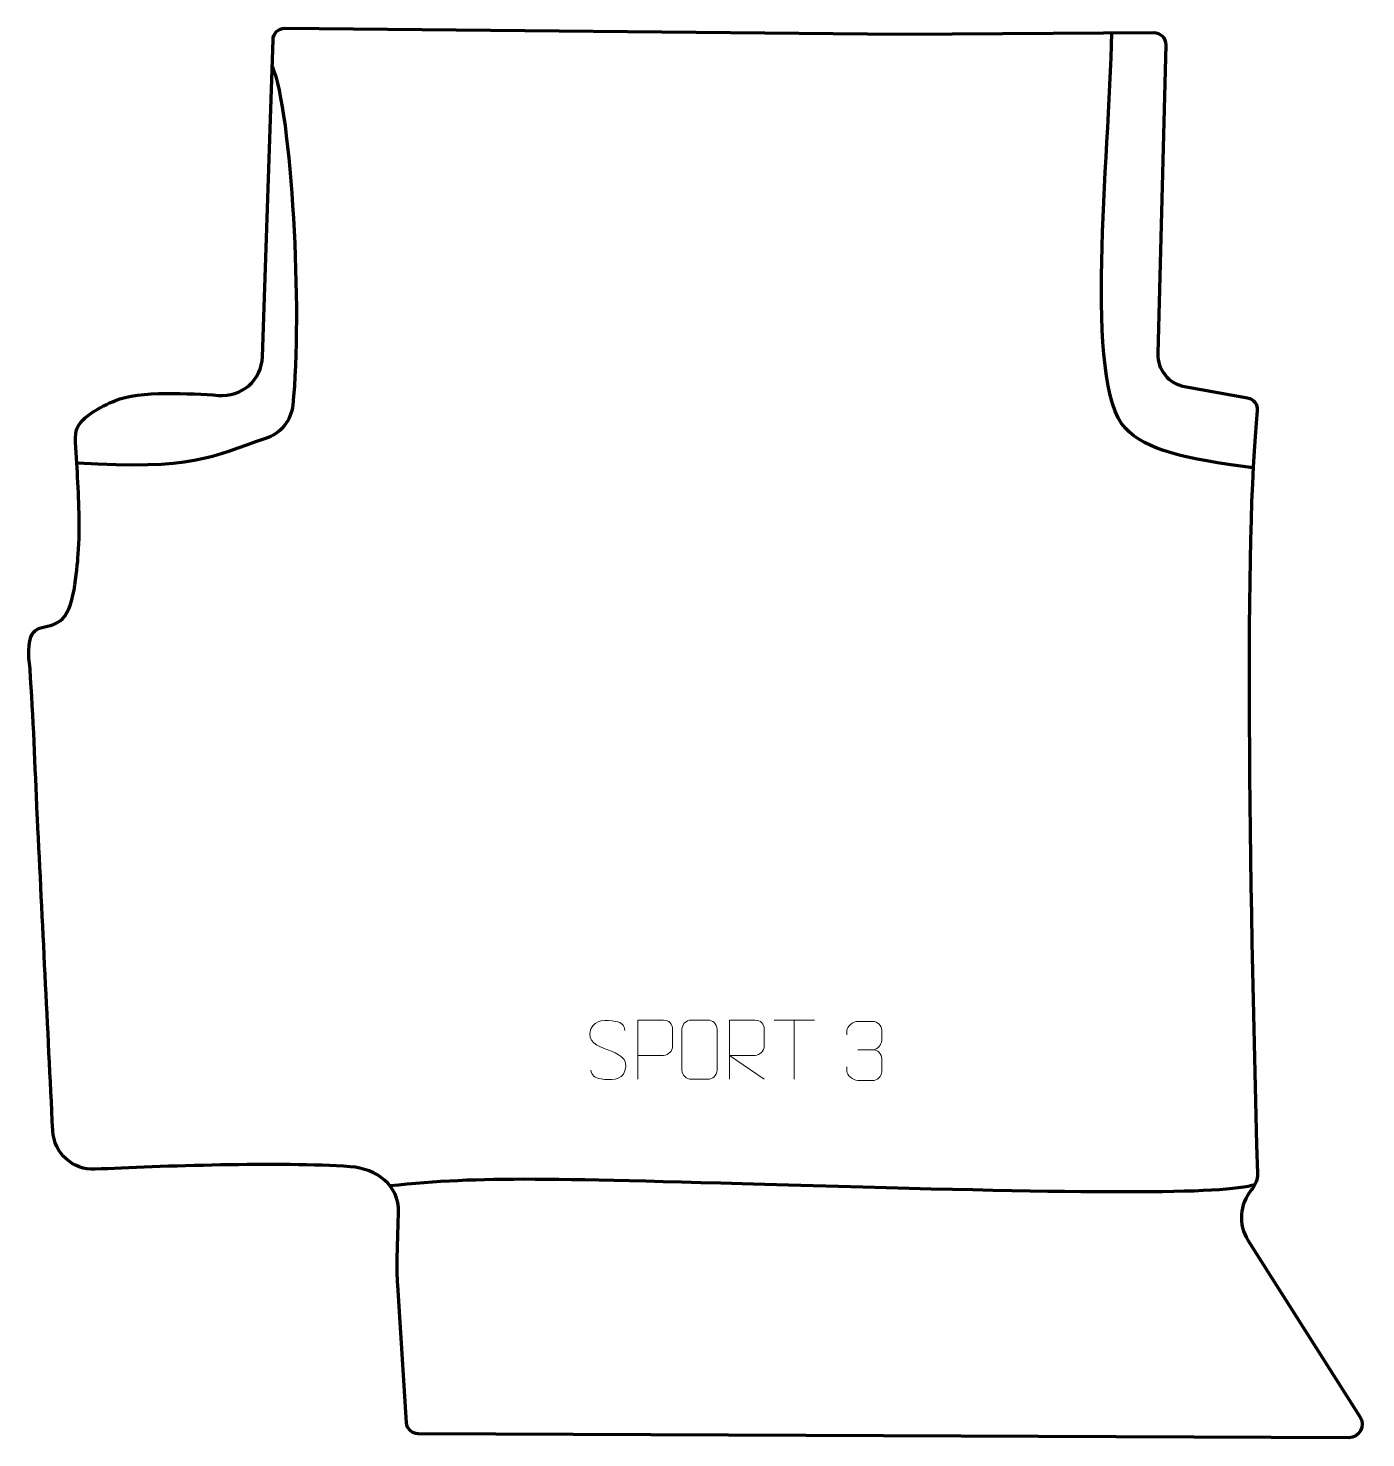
# Model space of a CAD drawing. Header units: millimetres. Extents: x -657 to -92, y 127 to 722.
import ezdxf

# ---------------------------------------------------------------- set-up
doc = ezdxf.new("R2010")
doc.units = ezdxf.units.MM
doc.header["$MEASUREMENT"] = 0
doc.layers.add('layer 1', color=7, linetype='Continuous')
doc.layers.add('layer 2', color=7, linetype='Continuous')

msp = doc.modelspace()

# ---------------------------------------------------------------- linework, layer by layer
at = {"layer": 'layer 1', "color": 230, "lineweight": 200}
msp.add_open_spline([(-138.2518, 560.5377), (-137.9776, 563.1419), (-139.7655, 565.5126), (-142.3433, 565.9744), (-142.3433, 565.9744), (-142.3433, 565.9744), (-168.9879, 570.7489), (-168.9879, 570.7489), (-168.9879, 570.7489), (-175.6557, 571.9437), (-180.4454, 577.8376), (-180.2517, 584.6088), (-180.2517, 584.6088), (-180.2517, 584.6088), (-176.8813, 714.9828), (-176.8813, 714.9828), (-176.8813, 714.9828), (-176.8083, 717.8064), (-179.0868, 720.1301), (-181.9112, 720.1125), (-181.9112, 720.1125), (-181.9112, 720.1125), (-288.2553, 719.4507), (-288.2553, 719.4507), (-288.2553, 719.4507), (-288.2553, 719.4507), (-548.7675, 721.9561), (-548.7675, 721.9561), (-548.7675, 721.9561), (-551.4828, 721.9822), (-553.723, 719.8359), (-553.8133, 717.1217), (-553.8133, 717.1217), (-553.8133, 717.1217), (-558.2534, 583.2658), (-558.2534, 583.2658), (-558.2534, 583.2658), (-558.5786, 573.4614), (-567.1458, 565.9871), (-576.9037, 566.9946), (-576.9037, 566.9946), (-588.4133, 567.7761), (-610.1438, 569.0726), (-620.5669, 564.7377), (-620.5669, 564.7377), (-625.9402, 562.503), (-636.6488, 557.3788), (-637.1277, 550.7219), (-637.1277, 550.7219), (-637.4089, 546.8135), (-636.6447, 538.9089), (-636.4251, 534.6128), (-636.4251, 534.6128), (-635.8659, 522.7708), (-635.1981, 511.8131), (-636.0373, 499.9184), (-636.0373, 499.9184), (-636.6139, 493.1553), (-637.7141, 475.7861), (-643.6989, 471.7473), (-643.6989, 471.7473), (-651.3694, 466.5709), (-657.1829, 472.9523), (-656.8798, 456.0747), (-656.8798, 456.0747), (-656.7322, 454.5454), (-656.5518, 453.0223), (-656.4062, 451.4881), (-656.4062, 451.4881), (-654.9217, 431.0083), (-654.3261, 410.4046), (-653.3314, 389.891), (-653.3314, 389.891), (-653.3314, 389.891), (-653.2595, 388.4076), (-653.2595, 388.4076), (-653.2595, 388.4076), (-651.1048, 344.4515), (-648.95, 300.4953), (-646.7953, 256.5392), (-646.7953, 256.5392), (-646.3331, 247.1158), (-638.3304, 239.8447), (-628.9056, 240.2913), (-628.9056, 240.2913), (-602.1065, 241.5606), (-550.2076, 243.5231), (-521.2858, 241.3472), (-521.2858, 241.3472), (-509.8995, 240.4907), (-500.5428, 233.5498), (-500.8388, 222.136), (-500.8388, 222.136), (-500.8388, 222.136), (-501.3492, 202.4573), (-501.3492, 202.4573), (-501.3492, 202.4573), (-501.4445, 198.7701), (-501.3761, 195.0808), (-501.1439, 191.4002), (-501.1439, 191.4002), (-501.1439, 191.4002), (-497.4789, 133.3122), (-497.4789, 133.3122), (-497.4789, 133.3122), (-497.3131, 130.6858), (-495.1407, 128.6379), (-492.5097, 128.6262), (-492.5097, 128.6262), (-492.5097, 128.6262), (-99.6565, 126.9565), (-99.6565, 126.9565), (-99.6565, 126.9565), (-95.1652, 126.9371), (-92.4277, 131.8905), (-94.834, 135.6829), (-94.834, 135.6829), (-94.834, 135.6829), (-142.1743, 210.3081), (-142.1743, 210.3081), (-142.1743, 210.3081), (-146.3819, 216.9406), (-145.8047, 225.5361), (-140.7484, 231.5467), (-140.7484, 231.5467), (-140.7484, 231.5467), (-140.5395, 231.795), (-140.5395, 231.795), (-140.5395, 231.795), (-138.9626, 233.6693), (-138.1286, 236.0552), (-138.1957, 238.5038), (-138.1957, 238.5038), (-141.7411, 368.0548), (-143.8369, 507.4658), (-138.2518, 560.5377)], degree=3, knots=[0, 0, 0, 0, 0.02857143, 0.02857143, 0.02857143, 0.02857143, 0.05714286, 0.05714286, 0.05714286, 0.05714286, 0.08571429, 0.08571429, 0.08571429, 0.08571429, 0.11428571, 0.11428571, 0.11428571, 0.11428571, 0.14285714, 0.14285714, 0.14285714, 0.14285714, 0.17142857, 0.17142857, 0.17142857, 0.17142857, 0.2, 0.2, 0.2, 0.2, 0.22857143, 0.22857143, 0.22857143, 0.22857143, 0.25714286, 0.25714286, 0.25714286, 0.25714286, 0.28571429, 0.28571429, 0.28571429, 0.28571429, 0.31428571, 0.31428571, 0.31428571, 0.31428571, 0.34285714, 0.34285714, 0.34285714, 0.34285714, 0.37142857, 0.37142857, 0.37142857, 0.37142857, 0.4, 0.4, 0.4, 0.4, 0.42857143, 0.42857143, 0.42857143, 0.42857143, 0.45714286, 0.45714286, 0.45714286, 0.45714286, 0.48571429, 0.48571429, 0.48571429, 0.48571429, 0.51428571, 0.51428571, 0.51428571, 0.51428571, 0.54285714, 0.54285714, 0.54285714, 0.54285714, 0.57142857, 0.57142857, 0.57142857, 0.57142857, 0.6, 0.6, 0.6, 0.6, 0.62857143, 0.62857143, 0.62857143, 0.62857143, 0.65714286, 0.65714286, 0.65714286, 0.65714286, 0.68571429, 0.68571429, 0.68571429, 0.68571429, 0.71428571, 0.71428571, 0.71428571, 0.71428571, 0.74285714, 0.74285714, 0.74285714, 0.74285714, 0.77142857, 0.77142857, 0.77142857, 0.77142857, 0.8, 0.8, 0.8, 0.8, 0.82857143, 0.82857143, 0.82857143, 0.82857143, 0.85714286, 0.85714286, 0.85714286, 0.85714286, 0.88571429, 0.88571429, 0.88571429, 0.88571429, 0.91428571, 0.91428571, 0.91428571, 0.91428571, 0.94285714, 0.94285714, 0.94285714, 0.94285714, 1, 1, 1, 1], dxfattribs=at)
at = {"layer": 'layer 2', "color": 142, "lineweight": 200}
for points, knots in [([(-140.037, 536.3662), (-169.1214, 540.256), (-185.2335, 543.8356), (-193.9238, 553.1052), (-193.9238, 553.1052), (-211.853, 572.23), (-200.7948, 666.023), (-199.6003, 719.9793)], [0, 0, 0, 0, 0.33333333, 0.33333333, 0.33333333, 0.33333333, 1, 1, 1, 1]), ([(-554.1701, 705.9221), (-545.8953, 686.3899), (-541.4052, 602.1328), (-545.4699, 562.9127), (-545.4699, 562.9127), (-546.1543, 556.3077), (-550.6991, 550.714), (-557.0579, 548.7988), (-557.0579, 548.7988), (-579.8432, 540.9432), (-587.7607, 535.3274), (-636.4111, 538.3807)], [0, 0, 0, 0, 0.25, 0.25, 0.25, 0.25, 0.5, 0.5, 0.5, 0.5, 1, 1, 1, 1]), ([(-504.4732, 233.4163), (-464.3585, 237.5484), (-440.4525, 236.6558), (-325.7046, 233.4163), (-325.7046, 233.4163), (-210.9565, 230.1771), (-151.8564, 229.6458), (-139.192, 233.9324)], [0, 0, 0, 0, 0.33333333, 0.33333333, 0.33333333, 0.33333333, 1, 1, 1, 1])]:
    msp.add_open_spline(points, degree=3, knots=knots, dxfattribs=at)
at = {"layer": 'layer 2', "color": 250, "lineweight": 9}
for points, knots in [([(-412.419, 290.766), (-416.6673, 292.2364), (-421.5754, 294.0322), (-419.5703, 299.5525), (-419.5703, 299.5525), (-418.0668, 303.6924), (-412.8532, 303.3039), (-409.2496, 302.7028), (-409.2496, 302.7028), (-406.389, 302.2256), (-405.5243, 301.0124), (-405.2137, 298.9283)], [0, 0, 0, 0, 0.25, 0.25, 0.25, 0.25, 0.5, 0.5, 0.5, 0.5, 1, 1, 1, 1]), ([(-399.7511, 278.2892), (-399.7511, 278.2892), (-399.7511, 303.2428), (-399.7511, 303.2428), (-399.7511, 303.2428), (-396.1561, 303.2428), (-392.5608, 303.2428), (-388.9654, 303.2428), (-388.9654, 303.2428), (-386.6402, 303.2049), (-385.0828, 301.7148), (-385.087, 299.3487), (-385.087, 299.3487), (-385.0874, 297.313), (-385.0874, 294.2537), (-385.087, 292.2177), (-385.087, 292.2177), (-385.0935, 290.3423), (-386.9057, 288.4004), (-388.9153, 288.3813), (-388.9153, 288.3813), (-388.9153, 288.3813), (-399.7511, 288.3813), (-399.7511, 288.3813)], [0, 0, 0, 0, 0.14285714, 0.14285714, 0.14285714, 0.14285714, 0.28571429, 0.28571429, 0.28571429, 0.28571429, 0.42857143, 0.42857143, 0.42857143, 0.42857143, 0.57142857, 0.57142857, 0.57142857, 0.57142857, 0.71428571, 0.71428571, 0.71428571, 0.71428571, 1, 1, 1, 1]), ([(-377.259, 303.2424), (-374.9333, 303.2424), (-372.6072, 303.2424), (-370.2811, 303.2424), (-370.2811, 303.2424), (-368.3345, 303.278), (-366.3431, 301.7864), (-366.3164, 299.3488), (-366.3164, 299.3488), (-366.3168, 293.6019), (-366.3168, 287.8546), (-366.3164, 282.1069), (-366.3164, 282.1069), (-366.4562, 279.7835), (-368.1334, 278.3039), (-370.2811, 278.2931), (-370.2811, 278.2931), (-372.613, 278.2935), (-374.9449, 278.2935), (-377.2764, 278.2931), (-377.2764, 278.2931), (-379.2014, 278.1877), (-381.1735, 280.0722), (-381.1623, 282.0895), (-381.1623, 282.0895), (-381.162, 287.8596), (-381.162, 293.6293), (-381.1623, 299.3986), (-381.1623, 299.3986), (-381.1581, 301.5367), (-379.4114, 303.2559), (-377.259, 303.2424)], [0, 0, 0, 0, 0.11111111, 0.11111111, 0.11111111, 0.11111111, 0.22222222, 0.22222222, 0.22222222, 0.22222222, 0.33333333, 0.33333333, 0.33333333, 0.33333333, 0.44444444, 0.44444444, 0.44444444, 0.44444444, 0.55555556, 0.55555556, 0.55555556, 0.55555556, 0.66666667, 0.66666667, 0.66666667, 0.66666667, 0.77777778, 0.77777778, 0.77777778, 0.77777778, 1, 1, 1, 1]), ([(-361.0714, 278.2892), (-361.0714, 278.2892), (-361.0714, 303.2427), (-361.0714, 303.2427), (-361.0714, 303.2427), (-357.4766, 303.2427), (-353.8811, 303.2427), (-350.2859, 303.2427), (-350.2859, 303.2427), (-347.9606, 303.205), (-346.4033, 301.715), (-346.4074, 299.3486), (-346.4074, 299.3486), (-346.4078, 297.3131), (-346.4078, 294.2537), (-346.4074, 292.2177), (-346.4074, 292.2177), (-346.4139, 290.3422), (-348.2262, 288.4004), (-350.2357, 288.3813), (-350.2357, 288.3813), (-350.2357, 288.3813), (-361.0714, 288.3813), (-361.0714, 288.3813), (-361.0714, 288.3813), (-361.0714, 288.3813), (-346.4167, 278.2892), (-346.4167, 278.2892)], [0, 0, 0, 0, 0.125, 0.125, 0.125, 0.125, 0.25, 0.25, 0.25, 0.25, 0.375, 0.375, 0.375, 0.375, 0.5, 0.5, 0.5, 0.5, 0.625, 0.625, 0.625, 0.625, 0.75, 0.75, 0.75, 0.75, 1, 1, 1, 1]), ([(-311.5473, 297.0111), (-311.5473, 297.0111), (-311.5473, 298.8683), (-311.5473, 298.8683), (-311.5473, 298.8683), (-311.5616, 300.6102), (-308.8971, 302.7283), (-306.838, 302.7056), (-306.838, 302.7056), (-304.7739, 302.7056), (-302.7099, 302.7056), (-300.6462, 302.7056), (-300.6462, 302.7056), (-298.4517, 302.7144), (-296.8534, 300.8676), (-296.809, 298.9555), (-296.809, 298.9555), (-296.8094, 297.5204), (-296.8094, 296.0853), (-296.809, 294.6498), (-296.809, 294.6498), (-296.8576, 292.9963), (-298.4602, 290.7663), (-300.6585, 290.7763), (-300.6585, 290.7763), (-298.4548, 290.7651), (-296.8468, 288.9619), (-296.7928, 286.9024), (-296.7928, 286.9024), (-296.7932, 285.1177), (-296.7932, 283.333), (-296.7928, 281.5479), (-296.7928, 281.5479), (-296.7827, 279.4865), (-298.8376, 277.7234), (-300.6585, 277.7315), (-300.6585, 277.7315), (-302.7238, 277.7318), (-304.789, 277.7318), (-306.8546, 277.7315), (-306.8546, 277.7315), (-309.0232, 277.743), (-311.5542, 280.1432), (-311.5728, 281.605), (-311.5728, 281.605), (-311.5728, 281.605), (-311.5728, 283.5136), (-311.5728, 283.5136)], [0, 0, 0, 0, 0.07692308, 0.07692308, 0.07692308, 0.07692308, 0.15384615, 0.15384615, 0.15384615, 0.15384615, 0.23076923, 0.23076923, 0.23076923, 0.23076923, 0.30769231, 0.30769231, 0.30769231, 0.30769231, 0.38461538, 0.38461538, 0.38461538, 0.38461538, 0.46153846, 0.46153846, 0.46153846, 0.46153846, 0.53846154, 0.53846154, 0.53846154, 0.53846154, 0.61538462, 0.61538462, 0.61538462, 0.61538462, 0.69230769, 0.69230769, 0.69230769, 0.69230769, 0.76923077, 0.76923077, 0.76923077, 0.76923077, 0.84615385, 0.84615385, 0.84615385, 0.84615385, 1, 1, 1, 1]), ([(-412.419, 290.7659), (-408.4004, 289.1192), (-403.3709, 287.2309), (-405.2049, 281.8706), (-405.2049, 281.8706), (-406.6647, 277.6042), (-411.5755, 277.8609), (-415.3016, 278.4156), (-415.3016, 278.4156), (-418.0516, 278.8254), (-419.2725, 280.0389), (-419.6505, 282.1511)], [0, 0, 0, 0, 0.25, 0.25, 0.25, 0.25, 0.5, 0.5, 0.5, 0.5, 1, 1, 1, 1])]:
    msp.add_open_spline(points, degree=3, knots=knots, dxfattribs=at)
for points in [[(-342.233, 303.2192), (-342.233, 303.2192), (-325.2458, 303.2192), (-325.2458, 303.2192)], [(-333.7392, 278.2892), (-333.7392, 278.2892), (-333.7392, 303.2427), (-333.7392, 303.2427)], [(-306.8376, 290.7659), (-306.8376, 290.7659), (-300.6412, 290.7659), (-300.6412, 290.7659)]]:
    msp.add_open_spline(points, degree=3, dxfattribs=at)

doc.saveas('drawing.dxf')
